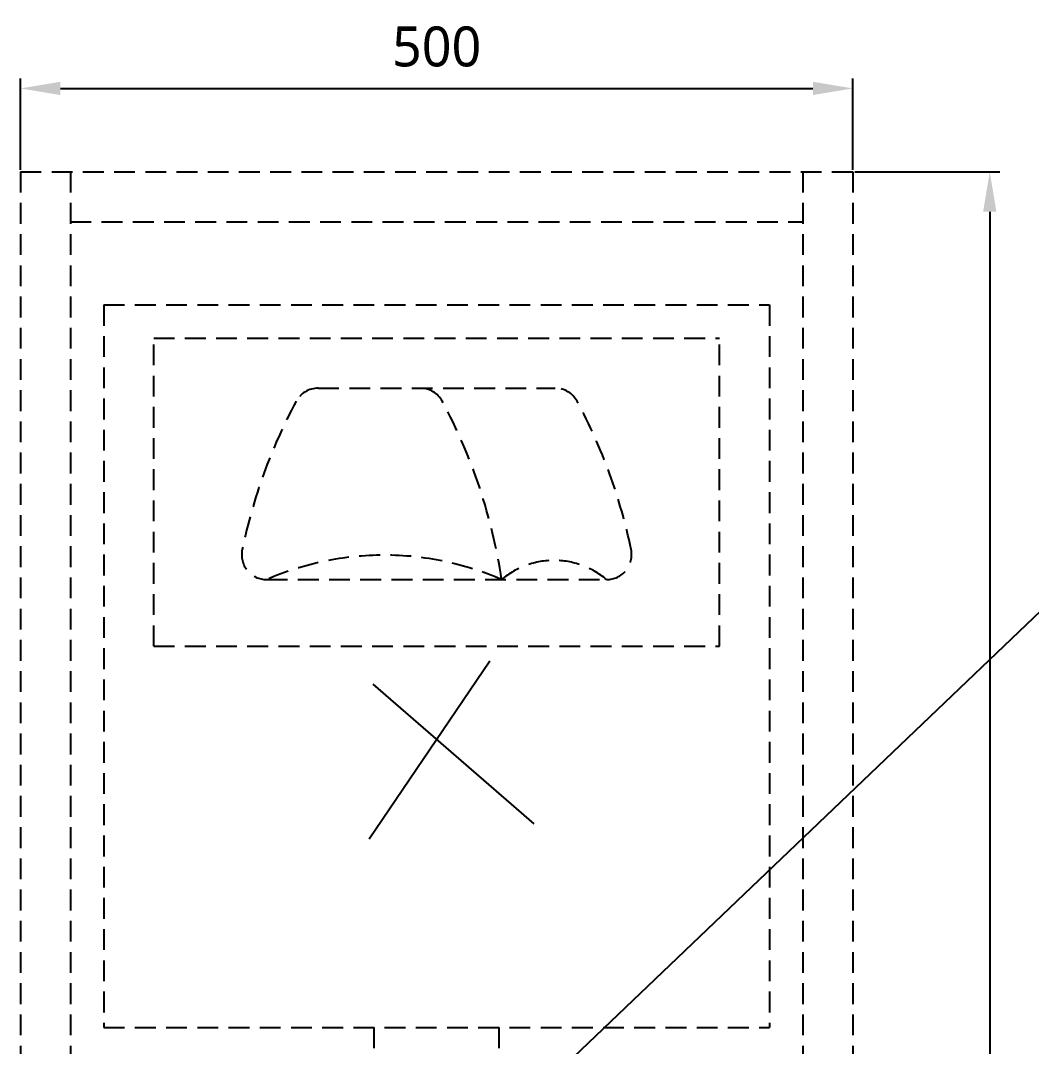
# Model space of a CAD drawing. Extents: x 7905 to 14077, y -986 to 9572.
# Drawn here: x 12546 to 13154, y -239 to 378 of the extents above; entities that cross this region are included whole.
import ezdxf

# ---------------------------------------------------------------- set-up
doc = ezdxf.new("R2010")
doc.units = 0
doc.header["$LTSCALE"] = 20
doc.header["$MEASUREMENT"] = 0
doc.linetypes.add('HIDDEN2', pattern=[0.1875, 0.125, -0.0625])
doc.layers.get('0').update_dxf_attribs({"linetype": 'CONTINUOUS'})
doc.layers.get('DEFPOINTS').update_dxf_attribs({"linetype": 'CONTINUOUS'})
doc.layers.add('1', color=1, linetype='CONTINUOUS')
doc.layers.add('3', color=3, linetype='CONTINUOUS')
doc.styles.get("Standard").update_dxf_attribs({"font": 'NanumGothic.ttf'})
doc.dimstyles.get("Standard").update_dxf_attribs({"dimtxt": 2.5, "dimasz": 2, "dimexe": 2, "dimexo": 1, "dimgap": 1.5, "dimtad": 1, "dimdec": 0, "dimlfac": 10, "dimrnd": 0.5, "dimzin": 0, "dimdsep": 46, "dimtxsty": 'Standard', "dimcen": 0, "dimclrt": 2, "dimadec": 0, "dimazin": 0, "dimtfac": 1, "dimtdec": 0, "dimtmove": 0, "dimatfit": 3, "dimfxl": 0, "dimtolj": 1, "dimtzin": 0, "dimarcsym": 0})

# ---------------------------------------------------------------- blocks, each defined once
blk = doc.blocks.new('*D48')
at = {"layer": '1', "color": 3, "lineweight": -2}
for p, q in [((12546.2, 287.9), (12546.2, 342.77)), ((13046.2, 287.9), (13046.2, 342.77)), ((12570.2, 336.77), (13022.2, 336.77))]:
    blk.add_line(p, q, dxfattribs=at)
at = {"layer": '1', "color": 3}
for points in [[(12570.2, 340.77), (12570.2, 332.77), (12546.2, 336.77)], [(13022.2, 340.77), (13022.2, 332.77), (13046.2, 336.77)]]:
    blk.add_solid(points, dxfattribs=at)
at = {"layer": 'DEFPOINTS', "color": 0}
for p in [(13046.2, 336.77), (12546.2, 286.7), (13046.2, 286.7)]:
    blk.add_point(p, dxfattribs=at)
at = {"layer": '1', "color": 2, "insert": (12796.2, 361.8), "char_height": 24, "attachment_point": 5}
blk.add_mtext('\\A1;500', dxfattribs=at)
blk = doc.blocks.new('*D49')
at = {"layer": '1', "color": 3, "lineweight": -2}
for p, q in [((13047.4, 286.7), (13134.47, 286.7)), ((13128.47, 262.7), (13128.47, -869.3)), ((13047.4, -893.3), (13134.47, -893.3))]:
    blk.add_line(p, q, dxfattribs=at)
at = {"layer": '1', "color": 3}
for points in [[(13124.47, 262.7), (13132.47, 262.7), (13128.47, 286.7)], [(13124.47, -869.3), (13132.47, -869.3), (13128.47, -893.3)]]:
    blk.add_solid(points, dxfattribs=at)
at = {"layer": 'DEFPOINTS', "color": 0}
for p in [(13046.2, 286.7), (13046.2, -893.3), (13128.47, -893.3)]:
    blk.add_point(p, dxfattribs=at)
at = {"layer": '1', "color": 2, "insert": (13103.41, -303.3), "char_height": 24, "attachment_point": 5, "rotation": 90}
blk.add_mtext('\\A1;1180', dxfattribs=at)

msp = doc.modelspace()

# ---------------------------------------------------------------- linework, layer by layer
at = {"layer": '3', "color": 2, "linetype": 'HIDDEN2', "ltscale": 5}
for p, q in [((12546.20281, 286.6976), (12546.20281, -893.3024)), ((12546.20281, 286.6976), (13046.20281, 286.6976)), ((12576.20281, 286.6976), (12576.20281, -893.3024)), ((13016.20281, 286.6976), (13016.20281, -893.3024)), ((13046.20281, 286.6976), (13046.20281, -893.3024)), ((12576.20281, 256.6976), (13016.20281, 256.6976)), ((12596.20281, 206.6976), (12996.20281, 206.6976)), ((12596.20281, 206.6976), (12596.20281, -227.3024)), ((12996.20281, 206.6976), (12996.20281, -227.3024)), ((12626.20281, 1.6976), (12626.20281, 186.6976)), ((12626.20281, 186.6976), (12966.20281, 186.6976)), ((12966.20281, 1.6976), (12966.20281, 186.6976)), ((12725.01418, 156.6976), (12867.39144, 156.6976)), ((12694.08712, 41.6976), (12898.31849, 41.6976)), ((12626.20281, 1.6976), (12966.20281, 1.6976)), ((12596.20281, -227.3024), (12996.20281, -227.3024)), ((12758.70281, -277.3024), (12758.70281, -227.3024)), ((12833.70281, -277.3024), (12833.70281, -227.3024))]:
    msp.add_line(p, q, dxfattribs=at)
at = {"layer": '3', "color": 1}
for p, q in [((12828.10181, -7.23409), (12755.60619, -114.17963)), ((12757.90766, -21.03351), (12854.56845, -104.98001))]:
    msp.add_line(p, q, dxfattribs=at)
at = {"layer": '3', "color": 2, "linetype": 'HIDDEN2', "ltscale": 5}
for centre, radius, start, end in [((12725.01418, 141.6976), 15, 90, 151.66249181), ((12786.39144, 141.6976), 15, 28.33750819, 90), ((12867.39144, 141.6976), 15, 28.33750819, 90), ((12999.32983, -6.23789), 326.66326, 151.66249181, 168.34990833), ((12512.07578, -6.23789), 326.66326, 8.43821499, 28.33750819), ((12593.07578, -6.23789), 326.66326, 11.65009167, 28.33750819), ((12694.08712, 56.6976), 15, 168.34990833, 270), ((12764.64496, -120.46935), 176.85172, 66.48643904, 113.51356096), ((12898.31849, 56.6976), 15, 270, 11.65009167), ((12866.76065, 4.2457), 48.97491, 49.88172976, 130.11827024)]:
    msp.add_arc(centre, radius, start, end, dxfattribs=at)

# ---------------------------------------------------------------- dimensions: what is measured, and where the dimension line sits
at = {"layer": '1'}
dim = msp.add_linear_dim(base=(13046.20281, 336.76559), p1=(12546.20281, 286.6976), p2=(13046.20281, 286.6976), dimstyle='Standard', override={"dimscale": 1.2, "dimtxt": 20, "dimasz": 20, "dimexe": 5, "dimgap": 10, "dimlfac": 1, "dimclrd": 3, "dimclre": 3}, dxfattribs=at)
dim.commit()
dim.dimension.update_dxf_attribs({"geometry": '*D48', "text_midpoint": (12796.20281, 361.79564)})
dim = msp.add_linear_dim(base=(13128.47305, -893.3024), p1=(13046.20281, 286.6976), p2=(13046.20281, -893.3024), angle=90, dimstyle='Standard', override={"dimscale": 1.2, "dimtxt": 20, "dimasz": 20, "dimexe": 5, "dimgap": 10, "dimlfac": 1, "dimclrd": 3, "dimclre": 3}, dxfattribs=at)
dim.commit()
dim.dimension.update_dxf_attribs({"geometry": '*D49', "text_midpoint": (13103.40867, -303.3024)})

# ---------------------------------------------------------------- leaders
msp.add_leader([(12823.70281, -297.3024), (13188.05693, 50.69374), (13512.60637, 50.69374)], dimstyle='Standard', override={"dimscale": 1.2, "dimtxt": 20, "dimasz": 20, "dimexe": 5, "dimgap": 10, "dimtad": 0, "dimtoh": 1, "dimlfac": 1, "dimzin": 12, "dimclrd": 3, "dimclre": 3, "dimazin": 2, "dimarcsym": 1})

doc.saveas('drawing.dxf')
